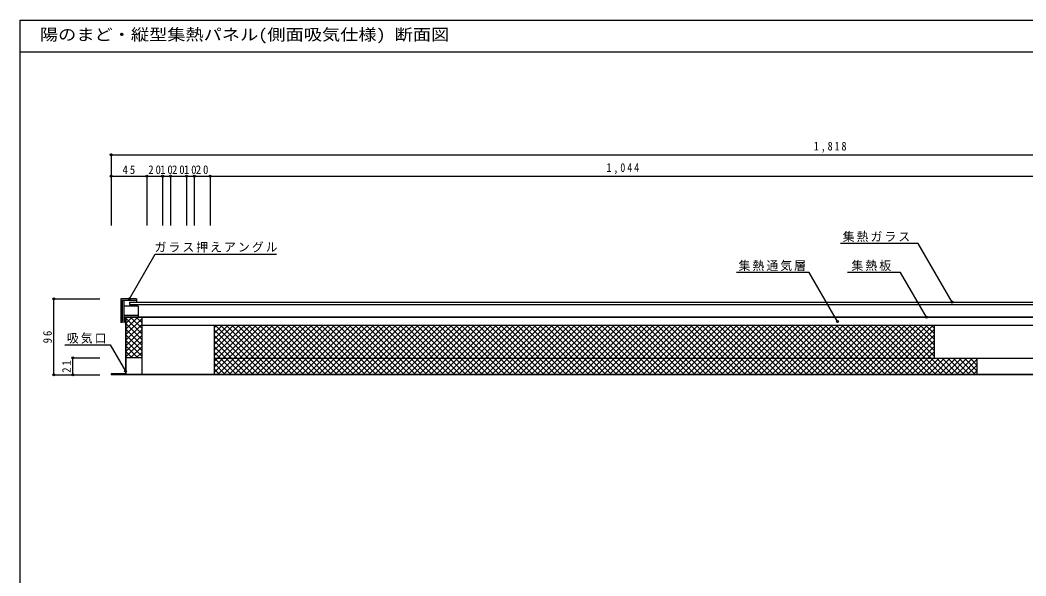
# Model space of a CAD drawing. Units: millimetres at full size, sheet at 1:5. Extents: x -1005 to 1015, y -704 to 701.
# Drawn here: x -1005 to 266, y -1 to 701 of the extents above; entities that cross this region are included whole.
import ezdxf
from ezdxf.enums import TextEntityAlignment as Align

# ---------------------------------------------------------------- set-up
doc = ezdxf.new("R2010")
doc.units = ezdxf.units.MM
doc.header["$LTSCALE"] = 5
doc.header["$PDMODE"] = 32
doc.header["$PDSIZE"] = 2.5
for name, color, linetype in [('0-0', 4, 'Continuous'), ('0-1', 4, 'Continuous'), ('0-2', 4, 'Continuous'), ('F-0', 2, 'Continuous')]:
    doc.layers.add(name, color=color, linetype=linetype)
doc.styles.add('ＭＳ ゴシック', font='')
doc.styles.get('ＭＳ ゴシック').set_extended_font_data('MS Gothic')

msp = doc.modelspace()

# ---------------------------------------------------------------- linework, layer by layer
at = {"layer": '0-0', "color": 7}
for p, q in [((-877.577, 348.793), (-877.577, 318.793)), ((-857.577, 348.793), (-877.577, 348.793)), ((-875.577, 346.793), (-875.577, 318.793)), ((-857.577, 346.793), (-875.577, 346.793)), ((-866.577, 344.893), (-769.577, 344.893)), ((-859.577, 344.893), (905.423, 344.893)), ((-857.577, 348.793), (-857.577, 344.893)), ((-855.577, 339.793), (-873.577, 339.793)), ((-859.577, 341.693), (905.423, 341.693)), ((-857.577, 341.693), (-857.577, 339.793)), ((-855.577, 339.793), (-855.577, 325.793)), ((-875.577, 318.793), (-877.577, 318.793)), ((-855.577, 327.793), (-873.577, 327.793)), ((-769.577, 325.793), (-873.577, 325.793)), ((-873.077, 325.293), (-873.077, 318.793)), ((-871.577, 325.293), (-873.077, 325.293)), ((-871.577, 325.293), (-871.577, 274.293)), ((-769.577, 325.293), (-871.077, 325.293)), ((-871.077, 325.293), (-871.077, 274.293)), ((912.423, 325.793), (-859.577, 325.793)), ((909.923, 325.293), (-859.577, 325.293)), ((-851.077, 325.293), (-851.077, 274.293)), ((889.923, 315.293), (-851.077, 315.293)), ((-759.577, 315.293), (-759.577, 253.293)), ((150.423, 315.293), (150.423, 273.293)), ((204.423, 273.293), (-759.577, 273.293)), ((204.423, 273.293), (204.423, 252.793)), ((-889.577, 254.293), (-889.577, 252.793)), ((-889.577, 254.293), (-889.577, 252.793)), ((-871.077, 254.293), (-889.577, 254.293)), ((-871.077, 254.293), (-871.077, 253.293)), ((-871.077, 253.793), (-889.577, 253.793)), ((-764.577, 253.293), (-889.577, 253.293)), ((-844.577, 252.793), (-889.577, 252.793)), ((-844.577, 253.293), (-859.577, 253.293)), ((-844.577, 252.793), (-859.577, 252.793)), ((204.423, 252.793), (-844.577, 252.793)), ((204.423, 253.293), (-764.577, 253.293))]:
    msp.add_line(p, q, dxfattribs=at)
at = {"layer": '0-0'}
for p, q in [((-871.077, 310.739), (-856.524, 325.293)), ((-871.077, 317.811), (-863.595, 325.293)), ((-871.077, 324.882), (-870.666, 325.293)), ((-851.077, 304.643), (-871.077, 324.643)), ((-871.077, 303.668), (-851.077, 323.668)), ((-851.077, 311.714), (-864.655, 325.293)), ((-851.077, 318.786), (-857.584, 325.293)), ((-851.077, 297.572), (-871.077, 317.572)), ((-871.077, 296.597), (-851.077, 316.597)), ((-851.077, 290.501), (-871.077, 310.501)), ((-871.077, 289.526), (-851.077, 309.526)), ((-759.577, 312.22), (-756.504, 315.293)), ((-759.577, 305.149), (-749.433, 315.293)), ((-759.577, 298.078), (-742.362, 315.293)), ((-759.577, 291.007), (-735.291, 315.293)), ((-759.577, 283.936), (-728.22, 315.293)), ((-759.577, 276.865), (-721.149, 315.293)), ((-759.577, 269.793), (-714.078, 315.293)), ((-759.577, 262.722), (-707.007, 315.293)), ((-759.577, 255.651), (-699.936, 315.293)), ((-759.577, 309.817), (-703.053, 253.293)), ((-757.982, 315.293), (-695.982, 253.293)), ((-754.865, 253.293), (-692.865, 315.293)), ((-750.911, 315.293), (-688.911, 253.293)), ((-747.794, 253.293), (-685.794, 315.293)), ((-743.84, 315.293), (-681.84, 253.293)), ((-740.722, 253.293), (-678.722, 315.293)), ((-736.769, 315.293), (-674.769, 253.293)), ((-733.651, 253.293), (-671.651, 315.293)), ((-729.698, 315.293), (-667.698, 253.293)), ((-726.58, 253.293), (-664.58, 315.293)), ((-722.627, 315.293), (-660.627, 253.293)), ((-719.509, 253.293), (-657.509, 315.293)), ((-715.555, 315.293), (-653.555, 253.293)), ((-712.438, 253.293), (-650.438, 315.293)), ((-708.484, 315.293), (-646.484, 253.293)), ((-705.367, 253.293), (-643.367, 315.293)), ((-701.413, 315.293), (-639.413, 253.293)), ((-698.296, 253.293), (-636.296, 315.293)), ((-694.342, 315.293), (-632.342, 253.293)), ((-691.225, 253.293), (-629.225, 315.293)), ((-687.271, 315.293), (-625.271, 253.293)), ((-684.154, 253.293), (-622.154, 315.293)), ((-680.2, 315.293), (-618.2, 253.293)), ((-677.083, 253.293), (-615.083, 315.293)), ((-673.129, 315.293), (-611.129, 253.293)), ((-670.012, 253.293), (-608.012, 315.293)), ((-666.058, 315.293), (-604.058, 253.293)), ((-662.941, 253.293), (-600.941, 315.293)), ((-658.987, 315.293), (-596.987, 253.293)), ((-655.87, 253.293), (-593.87, 315.293)), ((-651.916, 315.293), (-589.916, 253.293)), ((-648.799, 253.293), (-586.799, 315.293)), ((-644.845, 315.293), (-582.845, 253.293)), ((-641.728, 253.293), (-579.728, 315.293)), ((-637.774, 315.293), (-575.774, 253.293)), ((-634.656, 253.293), (-572.656, 315.293)), ((-630.703, 315.293), (-568.703, 253.293)), ((-627.585, 253.293), (-565.585, 315.293)), ((-623.632, 315.293), (-561.632, 253.293)), ((-620.514, 253.293), (-558.514, 315.293)), ((-616.56, 315.293), (-554.56, 253.293)), ((-613.443, 253.293), (-551.443, 315.293)), ((-609.489, 315.293), (-547.489, 253.293)), ((-606.372, 253.293), (-544.372, 315.293)), ((-602.418, 315.293), (-540.418, 253.293)), ((-599.301, 253.293), (-537.301, 315.293)), ((-595.347, 315.293), (-533.347, 253.293)), ((-592.23, 253.293), (-530.23, 315.293)), ((-588.276, 315.293), (-526.276, 253.293)), ((-585.159, 253.293), (-523.159, 315.293)), ((-581.205, 315.293), (-519.205, 253.293)), ((-578.088, 253.293), (-516.088, 315.293)), ((-574.134, 315.293), (-512.134, 253.293)), ((-571.017, 253.293), (-509.017, 315.293)), ((-567.063, 315.293), (-505.063, 253.293)), ((-563.946, 253.293), (-501.946, 315.293)), ((-559.992, 315.293), (-497.992, 253.293)), ((-556.875, 253.293), (-494.875, 315.293)), ((-552.921, 315.293), (-490.921, 253.293)), ((-549.804, 253.293), (-487.804, 315.293)), ((-545.85, 315.293), (-483.85, 253.293)), ((-542.733, 253.293), (-480.733, 315.293)), ((-538.779, 315.293), (-476.779, 253.293)), ((-535.662, 253.293), (-473.662, 315.293)), ((-531.708, 315.293), (-469.708, 253.293)), ((-528.59, 253.293), (-466.59, 315.293)), ((-524.637, 315.293), (-462.637, 253.293)), ((-521.519, 253.293), (-459.519, 315.293)), ((-517.566, 315.293), (-455.566, 253.293)), ((-514.448, 253.293), (-452.448, 315.293)), ((-510.494, 315.293), (-448.494, 253.293)), ((-507.377, 253.293), (-445.377, 315.293)), ((-503.423, 315.293), (-441.423, 253.293)), ((-500.306, 253.293), (-438.306, 315.293)), ((-496.352, 315.293), (-434.352, 253.293)), ((-493.235, 253.293), (-431.235, 315.293)), ((-489.281, 315.293), (-427.281, 253.293)), ((-486.164, 253.293), (-424.164, 315.293)), ((-482.21, 315.293), (-420.21, 253.293)), ((-479.093, 253.293), (-417.093, 315.293)), ((-475.139, 315.293), (-413.139, 253.293)), ((-472.022, 253.293), (-410.022, 315.293)), ((-468.068, 315.293), (-406.068, 253.293)), ((-464.951, 253.293), (-402.951, 315.293)), ((-460.997, 315.293), (-398.997, 253.293)), ((-457.88, 253.293), (-395.88, 315.293)), ((-453.926, 315.293), (-391.926, 253.293)), ((-450.809, 253.293), (-388.809, 315.293)), ((-446.855, 315.293), (-384.855, 253.293)), ((-443.738, 253.293), (-381.738, 315.293)), ((-439.784, 315.293), (-377.784, 253.293)), ((-436.667, 253.293), (-374.667, 315.293)), ((-432.713, 315.293), (-370.713, 253.293)), ((-429.596, 253.293), (-367.596, 315.293)), ((-425.642, 315.293), (-363.642, 253.293)), ((-422.524, 253.293), (-360.524, 315.293)), ((-418.571, 315.293), (-356.571, 253.293)), ((-415.453, 253.293), (-353.453, 315.293)), ((-411.5, 315.293), (-349.5, 253.293)), ((-408.382, 253.293), (-346.382, 315.293)), ((-404.428, 315.293), (-342.428, 253.293)), ((-401.311, 253.293), (-339.311, 315.293)), ((-397.357, 315.293), (-335.357, 253.293)), ((-394.24, 253.293), (-332.24, 315.293)), ((-390.286, 315.293), (-328.286, 253.293)), ((-387.169, 253.293), (-325.169, 315.293)), ((-383.215, 315.293), (-321.215, 253.293)), ((-380.098, 253.293), (-318.098, 315.293)), ((-376.144, 315.293), (-314.144, 253.293)), ((-373.027, 253.293), (-311.027, 315.293)), ((-369.073, 315.293), (-307.073, 253.293)), ((-365.956, 253.293), (-303.956, 315.293)), ((-362.002, 315.293), (-300.002, 253.293)), ((-358.885, 253.293), (-296.885, 315.293)), ((-354.931, 315.293), (-292.931, 253.293)), ((-351.814, 253.293), (-289.814, 315.293)), ((-347.86, 315.293), (-285.86, 253.293)), ((-344.743, 253.293), (-282.743, 315.293)), ((-340.789, 315.293), (-278.789, 253.293)), ((-337.672, 253.293), (-275.672, 315.293)), ((-333.718, 315.293), (-271.718, 253.293)), ((-330.601, 253.293), (-268.601, 315.293)), ((-326.647, 315.293), (-264.647, 253.293)), ((-323.529, 253.293), (-261.529, 315.293)), ((-319.576, 315.293), (-257.576, 253.293)), ((-316.458, 253.293), (-254.458, 315.293)), ((-312.505, 315.293), (-250.505, 253.293)), ((-309.387, 253.293), (-247.387, 315.293)), ((-305.434, 315.293), (-243.434, 253.293)), ((-302.316, 253.293), (-240.316, 315.293)), ((-298.362, 315.293), (-236.362, 253.293)), ((-295.245, 253.293), (-233.245, 315.293)), ((-291.291, 315.293), (-229.291, 253.293)), ((-288.174, 253.293), (-226.174, 315.293)), ((-284.22, 315.293), (-222.22, 253.293)), ((-281.103, 253.293), (-219.103, 315.293)), ((-277.149, 315.293), (-215.149, 253.293)), ((-274.032, 253.293), (-212.032, 315.293)), ((-270.078, 315.293), (-208.078, 253.293)), ((-266.961, 253.293), (-204.961, 315.293)), ((-263.007, 315.293), (-201.007, 253.293)), ((-259.89, 253.293), (-197.89, 315.293)), ((-255.936, 315.293), (-193.936, 253.293)), ((-252.819, 253.293), (-190.819, 315.293)), ((-248.865, 315.293), (-186.865, 253.293)), ((-245.748, 253.293), (-183.748, 315.293)), ((-241.794, 315.293), (-179.794, 253.293)), ((-238.677, 253.293), (-176.677, 315.293)), ((-234.723, 315.293), (-172.723, 253.293)), ((-231.606, 253.293), (-169.606, 315.293)), ((-227.652, 315.293), (-165.652, 253.293)), ((-224.535, 253.293), (-162.535, 315.293)), ((-220.581, 315.293), (-158.581, 253.293)), ((-217.463, 253.293), (-155.463, 315.293)), ((-213.51, 315.293), (-151.51, 253.293)), ((-210.392, 253.293), (-148.392, 315.293)), ((-206.439, 315.293), (-144.439, 253.293)), ((-203.321, 253.293), (-141.321, 315.293)), ((-199.367, 315.293), (-137.367, 253.293)), ((-196.25, 253.293), (-134.25, 315.293)), ((-192.296, 315.293), (-130.296, 253.293)), ((-189.179, 253.293), (-127.179, 315.293)), ((-185.225, 315.293), (-123.225, 253.293)), ((-182.108, 253.293), (-120.108, 315.293)), ((-178.154, 315.293), (-116.154, 253.293)), ((-175.037, 253.293), (-113.037, 315.293)), ((-171.083, 315.293), (-109.083, 253.293)), ((-167.966, 253.293), (-105.966, 315.293)), ((-164.012, 315.293), (-102.012, 253.293)), ((-160.895, 253.293), (-98.895, 315.293)), ((-156.941, 315.293), (-94.941, 253.293)), ((-153.824, 253.293), (-91.824, 315.293)), ((-149.87, 315.293), (-87.87, 253.293)), ((-146.753, 253.293), (-84.753, 315.293)), ((-142.799, 315.293), (-80.799, 253.293)), ((-139.682, 253.293), (-77.682, 315.293)), ((-135.728, 315.293), (-73.728, 253.293)), ((-132.611, 253.293), (-70.611, 315.293)), ((-128.657, 315.293), (-66.657, 253.293)), ((-125.54, 253.293), (-63.54, 315.293)), ((-121.586, 315.293), (-59.586, 253.293)), ((-118.469, 253.293), (-56.469, 315.293)), ((-114.515, 315.293), (-52.515, 253.293)), ((-111.397, 253.293), (-49.397, 315.293)), ((-107.444, 315.293), (-45.444, 253.293)), ((-104.326, 253.293), (-42.326, 315.293)), ((-100.373, 315.293), (-38.373, 253.293)), ((-97.255, 253.293), (-35.255, 315.293)), ((-93.301, 315.293), (-31.301, 253.293)), ((-90.184, 253.293), (-28.184, 315.293)), ((-86.23, 315.293), (-24.23, 253.293)), ((-83.113, 253.293), (-21.113, 315.293)), ((-79.159, 315.293), (-17.159, 253.293)), ((-76.042, 253.293), (-14.042, 315.293)), ((-72.088, 315.293), (-10.088, 253.293)), ((-68.971, 253.293), (-6.971, 315.293)), ((-65.017, 315.293), (-3.017, 253.293)), ((-61.9, 253.293), (0.1, 315.293)), ((-57.946, 315.293), (4.054, 253.293)), ((-54.829, 253.293), (7.171, 315.293)), ((-50.875, 315.293), (11.125, 253.293)), ((-47.758, 253.293), (14.242, 315.293)), ((-43.804, 315.293), (18.196, 253.293)), ((-40.687, 253.293), (21.313, 315.293)), ((-36.733, 315.293), (25.267, 253.293)), ((-33.616, 253.293), (28.384, 315.293)), ((-29.662, 315.293), (32.338, 253.293)), ((-26.545, 253.293), (35.455, 315.293)), ((-22.591, 315.293), (39.409, 253.293)), ((-19.474, 253.293), (42.526, 315.293)), ((-15.52, 315.293), (46.48, 253.293)), ((-12.403, 253.293), (49.597, 315.293)), ((-8.449, 315.293), (53.551, 253.293)), ((-5.331, 253.293), (56.669, 315.293)), ((-1.378, 315.293), (60.622, 253.293)), ((1.74, 253.293), (63.74, 315.293)), ((5.693, 315.293), (67.693, 253.293)), ((8.811, 253.293), (70.811, 315.293)), ((12.765, 315.293), (74.765, 253.293)), ((15.882, 253.293), (77.882, 315.293)), ((19.836, 315.293), (81.836, 253.293)), ((22.953, 253.293), (84.953, 315.293)), ((26.907, 315.293), (88.907, 253.293)), ((30.024, 253.293), (92.024, 315.293)), ((33.978, 315.293), (95.978, 253.293)), ((37.095, 253.293), (99.095, 315.293)), ((41.049, 315.293), (103.049, 253.293)), ((44.166, 253.293), (106.166, 315.293)), ((48.12, 315.293), (110.12, 253.293)), ((51.237, 253.293), (113.237, 315.293)), ((55.191, 315.293), (117.191, 253.293)), ((58.308, 253.293), (120.308, 315.293)), ((62.262, 315.293), (124.262, 253.293)), ((65.379, 253.293), (127.379, 315.293)), ((69.333, 315.293), (131.333, 253.293)), ((72.45, 253.293), (134.45, 315.293)), ((76.404, 315.293), (138.404, 253.293)), ((79.521, 253.293), (141.521, 315.293)), ((83.475, 315.293), (145.475, 253.293)), ((86.592, 253.293), (148.592, 315.293)), ((90.546, 315.293), (152.546, 253.293)), ((93.664, 253.293), (150.423, 310.052)), ((97.617, 315.293), (159.617, 253.293)), ((104.688, 315.293), (166.688, 253.293)), ((111.759, 315.293), (150.423, 276.629)), ((118.831, 315.293), (150.423, 283.7)), ((125.902, 315.293), (150.423, 290.772)), ((132.973, 315.293), (150.423, 297.843)), ((140.044, 315.293), (150.423, 304.914)), ((147.115, 315.293), (150.423, 311.985)), ((150.257, 315.293), (150.423, 315.127)), ((-851.077, 283.43), (-871.077, 303.43)), ((-871.077, 282.455), (-851.077, 302.455)), ((-851.077, 276.359), (-871.077, 296.359)), ((-871.077, 275.384), (-851.077, 295.384)), ((-759.577, 302.746), (-710.124, 253.293)), ((-759.577, 295.675), (-717.195, 253.293)), ((100.735, 253.293), (150.423, 302.981)), ((107.806, 253.293), (150.423, 295.91)), ((-856.082, 274.293), (-871.077, 289.288)), ((-863.153, 274.293), (-871.077, 282.217)), ((-865.097, 274.293), (-851.077, 288.313)), ((-858.026, 274.293), (-851.077, 281.242)), ((-759.577, 288.604), (-724.266, 253.293)), ((-759.577, 281.533), (-731.337, 253.293)), ((114.877, 253.293), (150.423, 288.839)), ((121.948, 253.293), (150.423, 281.768)), ((-871.577, 274.293), (-871.577, 254.293)), ((-870.224, 274.293), (-871.077, 275.146)), ((-871.077, 274.293), (-871.077, 254.293)), ((-851.077, 274.293), (-851.077, 253.293)), ((-759.577, 274.462), (-738.408, 253.293)), ((-759.577, 267.391), (-745.479, 253.293)), ((129.019, 253.293), (150.423, 274.697)), ((136.09, 253.293), (156.09, 273.293)), ((143.161, 253.293), (163.161, 273.293)), ((150.232, 253.293), (170.232, 273.293)), ((153.759, 273.293), (173.759, 253.293)), ((157.303, 253.293), (177.303, 273.293)), ((160.831, 273.293), (180.831, 253.293)), ((164.374, 253.293), (184.374, 273.293)), ((167.902, 273.293), (187.902, 253.293)), ((171.445, 253.293), (191.445, 273.293)), ((174.973, 273.293), (194.973, 253.293)), ((178.516, 253.293), (198.516, 273.293)), ((182.044, 273.293), (202.044, 253.293)), ((185.587, 253.293), (204.423, 272.128)), ((189.115, 273.293), (204.423, 257.985)), ((196.186, 273.293), (204.423, 265.056)), ((203.257, 273.293), (204.423, 272.127)), ((354.423, 273.293), (204.423, 273.293)), ((-759.577, 260.32), (-752.55, 253.293)), ((192.658, 253.293), (204.423, 265.057)), ((199.73, 253.293), (204.423, 257.986)), ((354.423, 253.293), (204.423, 253.293)), ((354.423, 252.793), (204.423, 252.793))]:
    msp.add_line(p, q, dxfattribs=at)
at = {"layer": '0-0', "color": 7}
for points in [[(-873.577, 346.793), (-873.577, 318.793), (-873.077, 318.793)], [(-866.577, 344.893), (-866.577, 341.693), (-769.577, 341.693)]]:
    msp.add_lwpolyline(points, dxfattribs=at)
at = {"layer": '0-1'}
for p, q in [((130.302, 418.903), (31.971, 418.903)), ((173.045, 344.87), (130.302, 418.903)), ((-7.571, 382.384), (-99.551, 382.384)), ((28.239, 320.36), (-7.571, 382.384)), ((107.98, 382.384), (40.86, 382.384)), ((140.666, 325.77), (107.98, 382.384))]:
    msp.add_line(p, q, dxfattribs=at)
for points in [[(-866.433, 348.793), (-833.881, 405.175), (-680.712, 405.175)], [(-947.988, 290.876), (-890.8, 290.876), (-871.577, 257.582)]]:
    msp.add_lwpolyline(points, dxfattribs=at)
at = {"layer": '0-1', "color": 5}
for p in [(-866.433, 348.793), (173.045, 344.87), (28.239, 320.36), (140.666, 325.77), (-871.577, 257.582)]:
    msp.add_point(p, dxfattribs=at)
at = {"layer": '0-2'}
for p, q in [((-889.577, 531.095), (928.423, 531.095)), ((-889.577, 531.095), (-889.577, 441.634)), ((-889.577, 503.942), (-844.577, 503.942)), ((-889.577, 503.942), (-889.577, 441.634)), ((-844.577, 503.942), (-844.577, 441.634)), ((-844.577, 503.942), (-824.577, 503.942)), ((-824.577, 503.942), (-824.577, 441.634)), ((-824.577, 503.942), (-814.577, 503.942)), ((-814.577, 503.942), (-814.577, 441.634)), ((-814.577, 503.942), (-794.577, 503.942)), ((-794.577, 503.942), (-794.577, 441.634)), ((-794.577, 503.942), (-784.577, 503.942)), ((-784.577, 503.942), (-784.577, 441.634)), ((-784.577, 503.942), (-764.577, 503.942)), ((-764.577, 503.942), (-764.577, 441.634)), ((-764.577, 503.942), (279.423, 503.942)), ((-962.022, 252.793), (-962.022, 348.793)), ((-962.022, 348.793), (-904.088, 348.793)), ((-938.084, 252.793), (-938.084, 274.293)), ((-938.084, 274.293), (-904.088, 274.293)), ((-962.022, 252.793), (-904.088, 252.793)), ((-938.084, 252.793), (-904.088, 252.793))]:
    msp.add_line(p, q, dxfattribs=at)
at = {"layer": '0-2', "color": 7}
msp.add_line((-851.077, 274.293), (-871.577, 274.293), dxfattribs=at)
at = {"layer": '0-2', "color": 5}
for p in [(-889.577, 531.095), (-889.577, 503.942), (-844.577, 503.942), (-824.577, 503.942), (-814.577, 503.942), (-794.577, 503.942), (-784.577, 503.942), (-764.577, 503.942), (-962.022, 348.793), (-938.084, 274.293), (-962.022, 252.793), (-938.084, 252.793)]:
    msp.add_point(p, dxfattribs=at)
at = {"layer": 'F-0', "color": 5}
msp.add_line((-1004.702, 661.206), (1015.298, 661.206), dxfattribs=at)
msp.add_lwpolyline([(-1004.702, -703.794), (-1004.702, 701.206), (1015.298, 701.206)], dxfattribs=at)

# ---------------------------------------------------------------- texts
at = {"layer": '0-1', "color": 7, "char_height": 11, "attachment_point": 7, "style": 'ＭＳ ゴシック'}
for s, insert in [('\\T1.17;集熱ガラス', (34.82, 420.673)), ('\\T1.17;ガラス押えアングル', (-834.805, 407.449)), ('\\T1.17;集熱通気層', (-96.8, 383.97)), ('\\T1.17;集熱板', (45.856, 384.124)), ('\\T1.17;吸気口', (-945.598, 292.232))]:
    msp.add_mtext(s, dxfattribs=dict(at, insert=insert))
at = {"layer": '0-2', "color": 7, "char_height": 11, "attachment_point": 7, "style": 'ＭＳ ゴシック'}
for s, insert in [('\\T1.38;\\W0.85;1,818', (-1.827, 533.595)), ('\\T1.36;\\W0.9;45', (-875.202, 506.442)), ('\\T1.36;\\W0.9;20', (-842.702, 506.442)), ('\\T1.36;\\W0.9;10', (-827.702, 506.442)), ('\\T1.36;\\W0.9;20', (-812.702, 506.442)), ('\\T1.36;\\W0.9;10', (-797.702, 506.442)), ('\\T1.36;\\W0.9;20', (-782.702, 506.442)), ('\\T1.38;\\W0.85;1,044', (-263.827, 506.442))]:
    msp.add_mtext(s, dxfattribs=dict(at, insert=insert))
at = {"layer": '0-2', "color": 7, "char_height": 11, "attachment_point": 7, "rotation": 90, "style": 'ＭＳ ゴシック'}
for s, insert in [('\\T1.36;\\W0.9;96', (-964.522, 292.668)), ('\\T1.36;\\W0.9;21', (-940.627, 255.415))]:
    msp.add_mtext(s, dxfattribs=dict(at, insert=insert))
at = {"layer": 'F-0', "color": 7, "style": 'ＭＳ ゴシック', "width": 1.15}
msp.add_text('陽のまど・縦型集熱パネル(側面吸気仕様) 断面図', height=14.66, dxfattribs=at).set_placement((-979.702, 671.206), align=Align.BOTTOM_LEFT)

doc.saveas('drawing.dxf')
